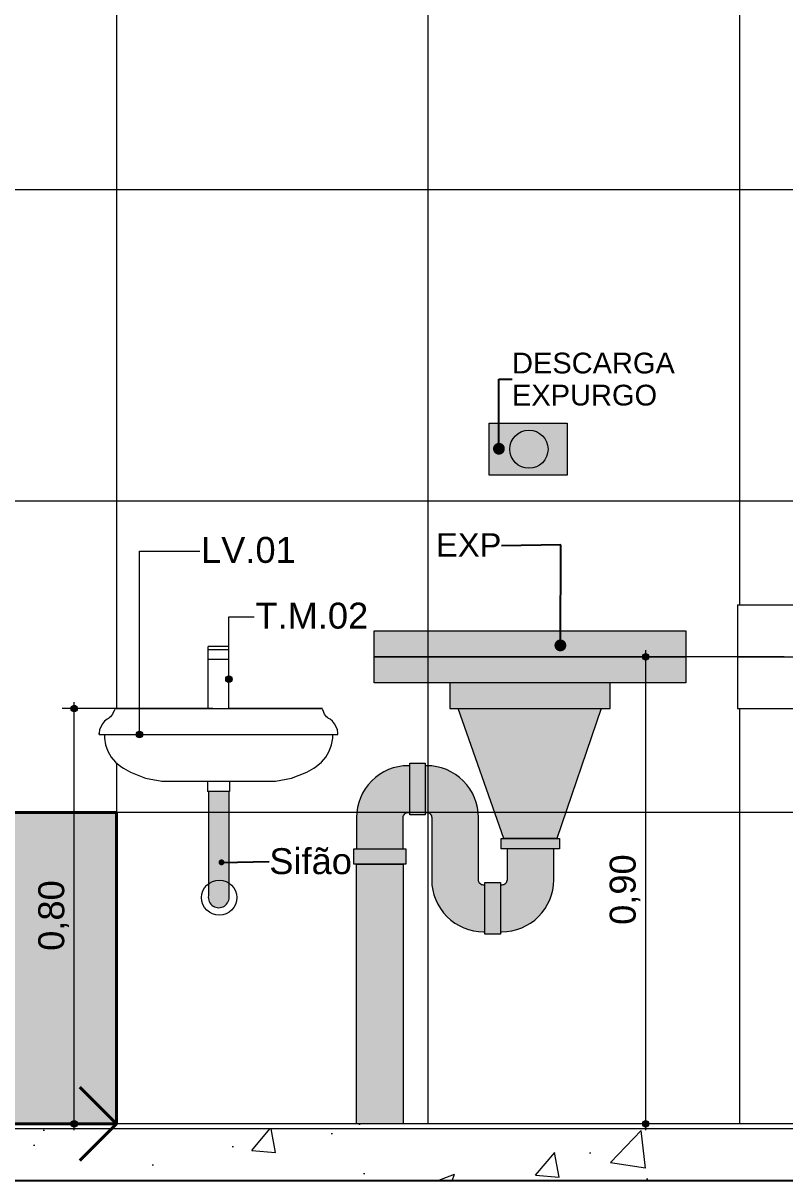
# Model space of a CAD drawing. Header units: metres. Extents: x -1.9 to 95.3, y -2.2 to 2.5.
# Drawn here: x 83.759 to 85.226, y -2.225 to 0.006 of the extents above; entities that cross this region are included whole.
import ezdxf

# ---------------------------------------------------------------- set-up
doc = ezdxf.new("R2010")
doc.units = ezdxf.units.M
doc.header["$MEASUREMENT"] = 0
for name, color, linetype, lineweight, true_color in [('0_Caneta_No__19', 7, 'Continuous', 0, 0xe9e9e9), ('0_Caneta_No__9', 7, 'Continuous', 9, 0x020202), ('0_Caneta_No__95', 7, 'Continuous', 0, 0xaeaeae), ('COTAS CORTE_Caneta_No__25', 7, 'Continuous', 13, 0x982312), ('LAJES.EST_Caneta_No__254', 7, 'Continuous', 0, 0xd1c9ad), ('LAJES.EST_Caneta_No__97', 7, 'Continuous', 13, 0x6b6b6b), ('LOUCAS-METAIS.ARQ_Caneta_No__13', 7, 'Continuous', 0, 0xaaaaaa), ('LOUCAS-METAIS.ARQ_Caneta_No__96', 7, 'Continuous', 0, 0xb6b6b6), ('NOMES.ARQ_Caneta_No__19', 7, 'Continuous', 0, 0xe9e9e9), ('NOMES.ARQ_Caneta_No__20', 7, 'Continuous', 0, 0xf4f4f4), ('NOTAS-EXECUTIVO.ARQ_Caneta_No__24', 7, 'Continuous', 40, 0x851f10), ('NOTAS-EXECUTIVO.ARQ_Caneta_No__9', 7, 'Continuous', 9, 0x020202), ('NOTAS-EXECUTIVO.ARQ_Caneta_No__96', 7, 'Continuous', 0, 0xb6b6b6), ('PAREDE CONSTRUIR_Caneta_No__97', 7, 'Continuous', 13, 0x6b6b6b)]:
    doc.layers.add(name, color=color, linetype=linetype, lineweight=lineweight, true_color=true_color)
for name, color, linetype, lineweight in [('0_Caneta_No__241', 7, 'Continuous', 13), ('0_Caneta_No__5', 7, 'Continuous', 20), ('0_Caneta_No__99', 7, 'Continuous', 20), ('LAJES.EST_Caneta_No__4', 7, 'Continuous', 25), ('LAJES.EST_Caneta_No__7', 7, 'Continuous', 13), ('NOMES.ARQ_Caneta_No__241', 7, 'Continuous', 13), ('NOTAS-EXECUTIVO.ARQ_Caneta_No__1', 7, 'Continuous', 40), ('NOTAS-EXECUTIVO.ARQ_Caneta_No__241', 7, 'Continuous', 13), ('NOTAS-EXECUTIVO.ARQ_Caneta_No__99', 7, 'Continuous', 20), ('NOTAS-LAYOUT.EXEC_Caneta_No__241', 7, 'Continuous', 13), ('NOTAS-LAYOUT.EXEC_Caneta_No__5', 7, 'Continuous', 20)]:
    doc.layers.add(name, color=color, linetype=linetype, lineweight=lineweight)
doc.layers.add('COTAS CORTE', color=7, linetype='Continuous')
doc.layers.add('NOTAS-LAYOUT.EXEC', color=7, linetype='Continuous')
doc.styles.add('GENERATED_STYLE_1', font='arial.ttf')
doc.dimstyles.new('GENERATED_STYLE__12', dxfattribs={"dimtxt": 0.18, "dimasz": 0.0456, "dimexe": 0.18, "dimexo": 0.0625, "dimgap": 0, "dimtad": 0, "dimtih": 1, "dimtoh": 1, "dimdec": 4, "dimzin": 0, "dimdsep": 46, "dimcen": 0.09, "dimadec": 0, "dimazin": 0, "dimtfac": 1, "dimtdec": 4, "dimtmove": 0, "dimatfit": 3, "dimldrblk": 'ARROWHEAD_11', "dimfxl": 0, "dimtolj": 1, "dimtzin": 0, "dimarcsym": 0})
doc.dimstyles.new('GENERATED_STYLE__2', dxfattribs={"dimtxt": 0.05, "dimasz": 0.02375, "dimexe": 0.18, "dimexo": 0.267183, "dimgap": 0, "dimtad": 1, "dimzin": 0, "dimdsep": 46, "dimtxsty": 'GENERATED_STYLE_1', "dimblk": 'ARROWHEAD_11', "dimblk1": 'ARROWHEAD_11', "dimblk2": 'ARROWHEAD_11', "dimcen": 0.09, "dimclrd": 256, "dimclre": 256, "dimclrt": 256, "dimadec": 0, "dimazin": 0, "dimtfac": 1, "dimtdec": 4, "dimtmove": 0, "dimatfit": 3, "dimfxl": 0, "dimtolj": 1, "dimtzin": 0, "dimarcsym": 0})
doc.dimstyles.new('GENERATED_STYLE__6', dxfattribs={"dimtxt": 0.18, "dimasz": 0.0228, "dimexe": 0.18, "dimexo": 0.0625, "dimgap": 0, "dimtad": 0, "dimtih": 1, "dimtoh": 1, "dimdec": 4, "dimzin": 0, "dimdsep": 46, "dimcen": 0.09, "dimadec": 0, "dimazin": 0, "dimtfac": 1, "dimtdec": 4, "dimtmove": 0, "dimatfit": 3, "dimldrblk": 'ARROWHEAD_11', "dimfxl": 0, "dimtolj": 1, "dimtzin": 0, "dimarcsym": 0})

# ---------------------------------------------------------------- blocks, each defined once
blk = doc.blocks.new('*D298', base_point=(44.9347, -2.115))
at = {"layer": 'COTAS CORTE_Caneta_No__25', "linetype": 'Continuous', "lineweight": 13, "true_color": 0x982312}
for points in [[(83.009, 1.035), (83.0095, 1.0326), (83.0108, 1.0306), (83.0129, 1.0292), (83.0152, 1.0287), (83.0176, 1.0292), (83.0197, 1.0306), (83.021, 1.0326), (83.0215, 1.035), (83.021, 1.0374), (83.0197, 1.0394), (83.0176, 1.0408), (83.0152, 1.0413), (83.0129, 1.0408), (83.0108, 1.0394), (83.0095, 1.0374)], [(83.009, -2.115), (83.0095, -2.1174), (83.0108, -2.1194), (83.0129, -2.1208), (83.0152, -2.1213), (83.0176, -2.1208), (83.0197, -2.1194), (83.021, -2.1174), (83.0215, -2.115), (83.021, -2.1126), (83.0197, -2.1106), (83.0176, -2.1092), (83.0152, -2.1088), (83.0129, -2.1092), (83.0108, -2.1106), (83.0095, -2.1126)]]:
    blk.add_hatch(color=24, dxfattribs=at).paths.add_polyline_path(points)
at = {"layer": 'COTAS CORTE_Caneta_No__25', "color": 24, "linetype": 'Continuous', "lineweight": 13, "true_color": 0x982312}
for p, q in [((83.009, 1.035), (82.9918, 1.035)), ((83.0152, -2.1088), (83.0152, 1.0287)), ((83.2824, 1.035), (83.0215, 1.035)), ((83.009, -2.115), (82.9918, -2.115)), ((83.2824, -2.115), (83.0215, -2.115)), ((83.0152, -2.1275), (83.0152, -2.1213))]:
    blk.add_line(p, q, dxfattribs=at)
for centre in [(83.0152, 1.035), (83.0152, -2.115)]:
    blk.add_circle(centre, 0.00625, dxfattribs=at)
at = {"layer": 'COTAS CORTE_Caneta_No__25', "color": 24, "lineweight": 13, "true_color": 0x982312, "char_height": 0.05, "attachment_point": 7, "rotation": 90, "style": 'GENERATED_STYLE_1'}
for s, insert in [('\\A1;{\\pql;\\fArial|b0|i0|c0|p0;\\W1.000000;0,01}', (83.0052, 0.8953)), ('\\A1;{\\pql;\\fArial|b0|i0|c0|p0;\\W1.000000;3,15}', (83.0052, -0.6735))]:
    blk.add_mtext(s, dxfattribs=dict(at, insert=insert))
blk = doc.blocks.new('ARROWHEAD_11')
at = {"color": 0, "linetype": 'Continuous', "lineweight": 0}
blk.add_line((0, 0), (-1, 0), dxfattribs=at)
at = {"color": 0, "linetype": 'Continuous', "lineweight": 0, "const_width": 0.25, "flags": 128}
blk.add_lwpolyline([(-0.125, 0, 1), (0.125, 0, 1)], format="xyb", close=True, dxfattribs=at)
blk = doc.blocks.new('*D305', base_point=(44.9347, -2.115))
at = {"layer": 'COTAS CORTE_Caneta_No__25', "linetype": 'Continuous', "lineweight": 13, "true_color": 0x982312}
for points in [[(84.9514, -1.215), (84.9519, -1.2174), (84.9532, -1.2194), (84.9553, -1.2208), (84.9577, -1.2213), (84.96, -1.2208), (84.9621, -1.2194), (84.9634, -1.2174), (84.9639, -1.215), (84.9634, -1.2126), (84.9621, -1.2106), (84.96, -1.2092), (84.9577, -1.2088), (84.9553, -1.2092), (84.9532, -1.2106), (84.9519, -1.2126)], [(84.9514, -2.115), (84.9519, -2.1174), (84.9532, -2.1194), (84.9553, -2.1208), (84.9577, -2.1212), (84.96, -2.1208), (84.9621, -2.1194), (84.9634, -2.1174), (84.9639, -2.115), (84.9634, -2.1126), (84.9621, -2.1106), (84.96, -2.1092), (84.9577, -2.1087), (84.9553, -2.1092), (84.9532, -2.1106), (84.9519, -2.1126)]]:
    blk.add_hatch(color=24, dxfattribs=at).paths.add_polyline_path(points)
at = {"layer": 'COTAS CORTE_Caneta_No__25', "color": 24, "linetype": 'Continuous', "lineweight": 13, "true_color": 0x982312}
for p, q in [((84.9577, -1.2088), (84.9577, -1.2025)), ((84.9514, -1.215), (84.9342, -1.215)), ((84.9577, -2.1087), (84.9577, -1.2213)), ((85.2248, -1.215), (84.9639, -1.215)), ((84.9514, -2.115), (84.9342, -2.115)), ((85.2248, -2.115), (84.9639, -2.115)), ((84.9577, -2.1275), (84.9577, -2.1212))]:
    blk.add_line(p, q, dxfattribs=at)
for centre in [(84.9577, -1.215), (84.9577, -2.115)]:
    blk.add_circle(centre, 0.00625, dxfattribs=at)
at = {"layer": 'COTAS CORTE_Caneta_No__25', "color": 24, "lineweight": 13, "true_color": 0x982312, "insert": (84.9477, -1.7317), "char_height": 0.05, "attachment_point": 7, "rotation": 90, "style": 'GENERATED_STYLE_1'}
blk.add_mtext('\\A1;{\\pql;\\fArial|b0|i0|c0|p0;\\W1.000000;0,90}', dxfattribs=at)
blk = doc.blocks.new('*D306', base_point=(44.9347, -2.115))
at = {"layer": 'COTAS CORTE_Caneta_No__25', "linetype": 'Continuous', "lineweight": 13, "true_color": 0x982312}
for points in [[(83.8508, -1.315), (83.8512, -1.3174), (83.8526, -1.3194), (83.8546, -1.3208), (83.857, -1.3213), (83.8594, -1.3208), (83.8614, -1.3194), (83.8628, -1.3174), (83.8633, -1.315), (83.8628, -1.3126), (83.8614, -1.3106), (83.8594, -1.3092), (83.857, -1.3088), (83.8546, -1.3092), (83.8526, -1.3106), (83.8512, -1.3126)], [(83.8508, -2.115), (83.8512, -2.1174), (83.8526, -2.1194), (83.8546, -2.1208), (83.857, -2.1213), (83.8594, -2.1208), (83.8614, -2.1194), (83.8628, -2.1174), (83.8633, -2.115), (83.8628, -2.1126), (83.8614, -2.1106), (83.8594, -2.1092), (83.857, -2.1088), (83.8546, -2.1092), (83.8526, -2.1106), (83.8512, -2.1126)]]:
    blk.add_hatch(color=24, dxfattribs=at).paths.add_polyline_path(points)
at = {"layer": 'COTAS CORTE_Caneta_No__25', "color": 24, "linetype": 'Continuous', "lineweight": 13, "true_color": 0x982312}
for p, q in [((83.8508, -1.315), (83.8336, -1.315)), ((83.857, -1.3088), (83.857, -1.3025)), ((84.1242, -1.315), (83.8633, -1.315)), ((83.857, -2.1088), (83.857, -1.3213)), ((83.8508, -2.115), (83.8336, -2.115)), ((84.1242, -2.115), (83.8633, -2.115)), ((83.857, -2.1275), (83.857, -2.1213))]:
    blk.add_line(p, q, dxfattribs=at)
for centre in [(83.857, -1.315), (83.857, -2.115)]:
    blk.add_circle(centre, 0.00625, dxfattribs=at)
at = {"layer": 'COTAS CORTE_Caneta_No__25', "color": 24, "lineweight": 13, "true_color": 0x982312, "insert": (83.847, -1.7817), "char_height": 0.05, "attachment_point": 7, "rotation": 90, "style": 'GENERATED_STYLE_1'}
blk.add_mtext('\\A1;{\\pql;\\fArial|b0|i0|c0|p0;\\W1.000000;0,80}', dxfattribs=at)
blk = doc.blocks.new('Label_60_23', base_point=(84.1549, -1.2583))
at = {"layer": 'NOTAS-LAYOUT.EXEC', "linetype": 'Continuous', "lineweight": 0, "true_color": 0x000000}
blk.add_hatch(color=18, dxfattribs=at).paths.add_polyline_path([(84.1486, -1.2583), (84.1491, -1.2607), (84.1505, -1.2628), (84.1525, -1.2641), (84.1549, -1.2646), (84.1573, -1.2641), (84.1593, -1.2628), (84.1607, -1.2607), (84.1611, -1.2583), (84.1607, -1.2559), (84.1593, -1.2539), (84.1573, -1.2526), (84.1549, -1.2521), (84.1525, -1.2526), (84.1505, -1.2539), (84.1491, -1.2559)])
at = {"layer": 'NOTAS-LAYOUT.EXEC_Caneta_No__241', "color": 7, "linetype": 'Continuous', "lineweight": 13}
for p, q in [((84.1549, -1.2521), (84.1549, -1.1382)), ((84.1549, -1.1382), (84.2034, -1.1382))]:
    blk.add_line(p, q, dxfattribs=at)
at = {"layer": 'NOTAS-LAYOUT.EXEC_Caneta_No__5', "color": 7, "linetype": 'Continuous', "lineweight": 20}
blk.add_circle((84.1549, -1.2583), 0.00625, dxfattribs=at)
at = {"layer": 'NOTAS-LAYOUT.EXEC_Caneta_No__241', "color": 7, "lineweight": 13, "insert": (84.2059, -1.1108), "char_height": 0.05, "attachment_point": 1, "style": 'GENERATED_STYLE_1'}
blk.add_mtext('\\A1;{\\pql;\\pt0,241;\\fArial|b0|i0|c0|p0;\\W1.000000;T.M.02\\fArial|b0|i0|c0|p0;\\W1.000000;\\A1{\\H.66x;\\S^  ;}\\fArial|b0|i0|c0|p0;\\W1.000000;\\fArial|b0|i0|c0|p0;\\W1.000000;\\A1{\\H.66x;\\S^  ;}\\fArial|b0|i0|c0|p0;\\W1.000000;\\fArial|b0|i0|c0|p0;\\W1.000000;\\fArial|b0|i0|c0|p0;\\W1.000000;\\fArial|b0|i0|c0|p0;\\W1.000000;\\fArial|b0|i0|c0|p0;\\W1.000000;\\fArial|b0|i0|c0|p0;\\W1.000000;\\fArial|b0|i0|c0|p0;\\W1.000000;\\A1{\\H.66x;\\S^  ;}\\fArial|b0|i0|c0|p0;\\W1.000000;\\fArial|b0|i0|c0|p0;\\W1.000000;\\A1{\\H.66x;\\S^  ;}\\fArial|b0|i0|c0|p0;\\W1.000000;\\fArial|b0|i0|c0|p0;\\W1.000000;\\fArial|b0|i0|c0|p0;\\W1.000000;\\fArial|b0|i0|c0|p0;\\W1.000000;\\fArial|b0|i0|c0|p0;\\W1.000000;\\fArial|b0|i0|c0|p0;\\W1.000000;\\fArial|b0|i0|c0|p0;\\W1.000000;\\A1{\\H.66x;\\S^  ;}\\fArial|b0|i0|c0|p0;\\W1.000000;\\fArial|b0|i0|c0|p0;\\W1.000000;\\A1{\\H.66x;\\S^  ;}\\fArial|b0|i0|c0|p0;\\W1.000000;\\fArial|b0|i0|c0|p0;\\W1.000000;\\fArial|b0|i0|c0|p0;\\W1.000000;\\fArial|b0|i0|c0|p0;\\W1.000000;\\fArial|b0|i0|c0|p0;\\W1.000000;\\fArial|b0|i0|c0|p0;\\W1.000000;\\fArial|b0|i0|c0|p0;\\W1.000000;\\A1{\\H.66x;\\S^  ;}\\fArial|b0|i0|c0|p0;\\W1.000000;\\fArial|b0|i0|c0|p0;\\W1.000000;\\A1{\\H.66x;\\S^  ;}\\fArial|b0|i0|c0|p0;\\W1.000000;\\fArial|b0|i0|c0|p0;\\W1.000000;\\fArial|b0|i0|c0|p0;\\W1.000000;\\fArial|b0|i0|c0|p0;\\W1.000000;\\fArial|b0|i0|c0|p0;\\W1.000000;\\fArial|b0|i0|c0|p0;\\W1.000000;\\fArial|b0|i0|c0|p0;\\W1.000000;\\A1{\\H.66x;\\S^  ;}\\fArial|b0|i0|c0|p0;\\W1.000000;\\fArial|b0|i0|c0|p0;\\W1.000000;\\A1{\\H.66x;\\S^  ;}\\fArial|b0|i0|c0|p0;\\W1.000000;\\fArial|b0|i0|c0|p0;\\W1.000000;\\fArial|b0|i0|c0|p0;\\W1.000000;\\fArial|b0|i0|c0|p0;\\W1.000000;\\fArial|b0|i0|c0|p0;\\W1.000000;\\fArial|b0|i0|c0|p0;\\W1.000000;\\fArial|b0|i0|c0|p0;\\W1.000000;\\A1{\\H.66x;\\S^  ;}\\fArial|b0|i0|c0|p0;\\W1.000000;}', dxfattribs=at)
blk = doc.blocks.new('Label_61_23', base_point=(83.9828, -1.365))
at = {"layer": 'NOTAS-LAYOUT.EXEC', "linetype": 'Continuous', "lineweight": 0, "true_color": 0x000000}
blk.add_hatch(color=18, dxfattribs=at).paths.add_polyline_path([(83.9765, -1.365), (83.977, -1.3674), (83.9784, -1.3694), (83.9804, -1.3708), (83.9828, -1.3713), (83.9852, -1.3708), (83.9872, -1.3694), (83.9886, -1.3674), (83.989, -1.365), (83.9886, -1.3626), (83.9872, -1.3606), (83.9852, -1.3592), (83.9828, -1.3588), (83.9804, -1.3592), (83.9784, -1.3606), (83.977, -1.3626)])
at = {"layer": 'NOTAS-LAYOUT.EXEC_Caneta_No__241', "color": 7, "linetype": 'Continuous', "lineweight": 13}
for p, q in [((83.9828, -1.3588), (83.9828, -1.0114)), ((83.9828, -1.0114), (84.0987, -1.0114))]:
    blk.add_line(p, q, dxfattribs=at)
at = {"layer": 'NOTAS-LAYOUT.EXEC_Caneta_No__5', "color": 7, "linetype": 'Continuous', "lineweight": 20}
blk.add_circle((83.9828, -1.365), 0.00625, dxfattribs=at)
at = {"layer": 'NOTAS-LAYOUT.EXEC_Caneta_No__241', "color": 7, "lineweight": 13, "insert": (84.1012, -0.9841), "char_height": 0.05, "attachment_point": 1, "style": 'GENERATED_STYLE_1'}
blk.add_mtext('\\A1;{\\pql;\\pt0,241;\\fArial|b0|i0|c0|p0;\\W1.000000;LV.01\\fArial|b0|i0|c0|p0;\\W1.000000;\\A1{\\H.66x;\\S^  ;}\\fArial|b0|i0|c0|p0;\\W1.000000;\\fArial|b0|i0|c0|p0;\\W1.000000;\\A1{\\H.66x;\\S^  ;}\\fArial|b0|i0|c0|p0;\\W1.000000;\\fArial|b0|i0|c0|p0;\\W1.000000;\\fArial|b0|i0|c0|p0;\\W1.000000;\\fArial|b0|i0|c0|p0;\\W1.000000;\\fArial|b0|i0|c0|p0;\\W1.000000;\\fArial|b0|i0|c0|p0;\\W1.000000;\\fArial|b0|i0|c0|p0;\\W1.000000;\\A1{\\H.66x;\\S^  ;}\\fArial|b0|i0|c0|p0;\\W1.000000;\\fArial|b0|i0|c0|p0;\\W1.000000;\\A1{\\H.66x;\\S^  ;}\\fArial|b0|i0|c0|p0;\\W1.000000;\\fArial|b0|i0|c0|p0;\\W1.000000;\\fArial|b0|i0|c0|p0;\\W1.000000;\\fArial|b0|i0|c0|p0;\\W1.000000;\\fArial|b0|i0|c0|p0;\\W1.000000;\\fArial|b0|i0|c0|p0;\\W1.000000;\\fArial|b0|i0|c0|p0;\\W1.000000;\\A1{\\H.66x;\\S^  ;}\\fArial|b0|i0|c0|p0;\\W1.000000;\\fArial|b0|i0|c0|p0;\\W1.000000;\\A1{\\H.66x;\\S^  ;}\\fArial|b0|i0|c0|p0;\\W1.000000;\\fArial|b0|i0|c0|p0;\\W1.000000;\\fArial|b0|i0|c0|p0;\\W1.000000;\\fArial|b0|i0|c0|p0;\\W1.000000;\\fArial|b0|i0|c0|p0;\\W1.000000;\\fArial|b0|i0|c0|p0;\\W1.000000;\\fArial|b0|i0|c0|p0;\\W1.000000;\\A1{\\H.66x;\\S^  ;}\\fArial|b0|i0|c0|p0;\\W1.000000;\\fArial|b0|i0|c0|p0;\\W1.000000;\\A1{\\H.66x;\\S^  ;}\\fArial|b0|i0|c0|p0;\\W1.000000;\\fArial|b0|i0|c0|p0;\\W1.000000;\\fArial|b0|i0|c0|p0;\\W1.000000;\\fArial|b0|i0|c0|p0;\\W1.000000;\\fArial|b0|i0|c0|p0;\\W1.000000;\\fArial|b0|i0|c0|p0;\\W1.000000;\\fArial|b0|i0|c0|p0;\\W1.000000;\\A1{\\H.66x;\\S^  ;}\\fArial|b0|i0|c0|p0;\\W1.000000;\\fArial|b0|i0|c0|p0;\\W1.000000;\\A1{\\H.66x;\\S^  ;}\\fArial|b0|i0|c0|p0;\\W1.000000;\\fArial|b0|i0|c0|p0;\\W1.000000;\\fArial|b0|i0|c0|p0;\\W1.000000;\\fArial|b0|i0|c0|p0;\\W1.000000;\\fArial|b0|i0|c0|p0;\\W1.000000;\\fArial|b0|i0|c0|p0;\\W1.000000;\\fArial|b0|i0|c0|p0;\\W1.000000;\\A1{\\H.66x;\\S^  ;}\\fArial|b0|i0|c0|p0;\\W1.000000;}', dxfattribs=at)
blk = doc.blocks.new('símbolo_paginação de piso(1)(1)[6]_23', base_point=(83.3384, -2.115))
at = {"layer": 'NOTAS-EXECUTIVO.ARQ_Caneta_No__24', "linetype": 'Continuous', "lineweight": 0, "true_color": 0x210704}
blk.add_hatch(color=18, dxfattribs=at).paths.add_polyline_path([(83.9384, -1.515), (83.3384, -1.515), (83.3384, -2.115), (83.9384, -2.115)])
at = {"layer": 'NOTAS-EXECUTIVO.ARQ_Caneta_No__1', "color": 7, "linetype": 'Continuous', "lineweight": 40}
for p, q in [((83.3384, -1.515), (83.2677, -1.5857)), ((83.3384, -2.115), (83.3384, -1.515)), ((83.3384, -1.515), (83.4091, -1.5857)), ((83.9384, -2.115), (83.8677, -2.0443)), ((83.3384, -2.115), (83.9384, -2.115)), ((83.9384, -2.115), (83.8677, -2.1857))]:
    blk.add_line(p, q, dxfattribs=at)
at = {"layer": 'NOTAS-EXECUTIVO.ARQ_Caneta_No__1', "color": 7, "linetype": 'Continuous', "lineweight": 40, "flags": 128}
blk.add_lwpolyline([(83.9384, -1.515), (83.9384, -2.115), (83.3384, -2.115), (83.3384, -1.515)], close=True, dxfattribs=at)
at = {"layer": 'NOTAS-EXECUTIVO.ARQ_Caneta_No__1', "color": 7, "linetype": 'Continuous', "lineweight": 40}
blk.add_circle((83.3384, -2.115), 0.05, dxfattribs=at)

msp = doc.modelspace()

# ---------------------------------------------------------------- hatches: boundary and pattern name
at = {"layer": '0_Caneta_No__19', "linetype": 'Continuous', "lineweight": 0, "true_color": 0x747474}
msp.add_hatch(color=8, dxfattribs=at).paths.add_polyline_path([(84.1551, -1.475), (84.1153, -1.475), (84.1153, -1.6757, 1.153966), (84.1551, -1.6757)])
at = {"layer": '0_Caneta_No__95', "linetype": 'Continuous', "lineweight": 0, "true_color": 0xd6d6d6}
for points in [[(84.8064, -0.765), (84.8064, -0.865), (84.6564, -0.865), (84.6564, -0.765)], [(85.0349, -1.165), (85.0349, -1.215), (84.4349, -1.215), (84.4349, -1.165)], [(85.0349, -1.215), (85.0349, -1.265), (84.4349, -1.265), (84.4349, -1.215)]]:
    msp.add_hatch(color=254, dxfattribs=at).paths.add_polyline_path(points)
at = {"layer": 'LAJES.EST_Caneta_No__254', "linetype": 'Continuous', "lineweight": 0, "true_color": 0xd1c9ad}
h = msp.add_hatch(dxfattribs=at)
h.set_pattern_fill('Haie_OD_0017', color=9, style=0, pattern_type=2)
h.set_pattern_definition([(45, (44.93472, -1.615), (-0.159099, 0.159099), [0, -0.15, 0, -0.225]), (110, (45.43472, -1.615), (0.2114308, 0.0769545), [0, -0.11, 0, -0.19])])
h.paths.add_polyline_path([(83.3384, -2.115), (83.3384, -2.125), (87.0349, -2.125), (87.0349, -2.115)])
at = {"layer": 'LAJES.EST_Caneta_No__97', "linetype": 'Continuous', "lineweight": 13, "true_color": 0x6b6b6b}
h = msp.add_hatch(dxfattribs=at)
h.set_pattern_fill('AR_CONC_0017', color=251, style=0, pattern_type=2)
h.set_pattern_definition([(50, (44.9347, -2.115), (-0.546554, 0.0478173), [0.05715, -0.62865]), (355, (44.9347, -2.115), (-0.10573, 0.5731705), [0.04572, -0.502922]), (100.4514, (44.98026, -2.119), (0.440824, 0.525353), [0.04857, -0.534271]), (46.1842, (44.9347, -1.9626), (-0.813237, 0.126127), [0.085725, -0.942975]), (96.6356, (45.0025, -1.9731), (0.712212, 0.742278), [0.072855, -0.801407]), (351.1842, (44.9347, -1.9626), (0.712212, 0.742278), [0.06858, -0.75438]), (21, (45.0109, -2.0007), (-0.454843, 0.3067956), [0.05715, -0.62865]), (326, (45.0109, -2.0007), (0.185406, 0.552564), [0.04572, -0.50292]), (71.4514, (45.0488, -2.02627), (0.640249, 0.245768), [0.04857, -0.53427]), (37.5, (44.93472, -2.115), (0.0092658, 0.2536651), [0, -0.496824, 0, -0.51054, 0, -0.504825]), (7.5, (44.93472, -2.115), (0.200459, 0.3005417), [0, -0.291084, 0, -0.485394, 0, -0.192405]), (327.5, (44.7648, -2.115), (-0.4067718, 0.0171862), [0, -0.1905, 0, -0.59436, 0, -0.78867]), (317.5, (44.6886, -2.115), (0.4443875, 0.0762795), [0, -0.24765, 0, -0.394716, 0, -0.56007])])
h.paths.add_polyline_path([(83.3384, -2.225), (87.0349, -2.225), (87.0349, -2.125), (83.3384, -2.125)])
at = {"layer": 'NOMES.ARQ_Caneta_No__19', "linetype": 'Continuous', "lineweight": 0, "true_color": 0xe9e9e9}
for points in [[(84.5805, -1.315), (84.8893, -1.315), (84.8893, -1.265), (84.5805, -1.265)], [(84.5968, -1.315), (84.8722, -1.315), (84.7868, -1.565), (84.6843, -1.565)], [(84.5031, -1.515), (84.5031, -1.425), (84.5006, -1.425, 0.414214), (84.4006, -1.525), (84.4006, -1.585), (84.4906, -1.585), (84.4906, -1.525, -0.414214), (84.5006, -1.515)], [(84.5456, -1.645, 0.414214), (84.6456, -1.745), (84.6481, -1.745), (84.6481, -1.655), (84.6456, -1.655, -0.414214), (84.6356, -1.645), (84.6356, -1.585), (84.6356, -1.525, 0.414214), (84.5356, -1.425), (84.5331, -1.425), (84.5331, -1.515), (84.5356, -1.515, -0.414214), (84.5456, -1.525), (84.5456, -1.585)], [(84.7806, -1.645), (84.7806, -1.585), (84.6906, -1.585), (84.6906, -1.645, -0.414214), (84.6806, -1.655), (84.6781, -1.655), (84.6781, -1.745), (84.6806, -1.745, 0.414214)], [(84.4006, -1.615), (84.4906, -1.615), (84.4906, -2.115), (84.4006, -2.115)]]:
    msp.add_hatch(color=254, dxfattribs=at).paths.add_polyline_path(points)
at = {"layer": 'NOMES.ARQ_Caneta_No__20', "linetype": 'Continuous', "lineweight": 0, "true_color": 0xf4f4f4}
for points in [[(84.5031, -1.42), (84.5331, -1.42), (84.5331, -1.5199), (84.5031, -1.5199)], [(84.6793, -1.565), (84.7918, -1.565), (84.7918, -1.585), (84.6793, -1.585)], [(84.3956, -1.615), (84.3956, -1.585), (84.4955, -1.585), (84.4955, -1.615)], [(84.6481, -1.65), (84.6781, -1.65), (84.6781, -1.7499), (84.6481, -1.7499)]]:
    msp.add_hatch(color=7, dxfattribs=at).paths.add_polyline_path(points)
at = {"layer": 'PAREDE CONSTRUIR_Caneta_No__97', "linetype": 'Continuous', "lineweight": 13, "true_color": 0x6b6b6b}
h = msp.add_hatch(dxfattribs=at)
h.set_pattern_fill('Ceramica_60_x_60_0017', color=251, style=0, pattern_type=2)
h.set_pattern_definition([(180, (83.3384, -2.115), (0, 0.6), []), (90, (83.3384, -2.115), (0.6, 0), [])])
h.paths.add_polyline_path([(83.3384, 1.035), (83.3384, 0.037), (83.3574, 0.037), (83.3574, -1.105), (83.3934, -1.105), (83.4005, -1.1079), (83.4034, -1.115), (83.4005, -1.1221), (83.3934, -1.125), (83.3574, -1.125), (83.3574, -2.115), (87.0349, -2.115), (87.0349, -1.315), (85.6769, -1.315), (85.6769, -1.37), (85.5159, -1.37), (85.5159, -1.375), (85.5163, -1.375), (85.5159, -1.3753), (85.5159, -1.405), (85.4339, -1.405), (85.4339, -1.3753), (85.4335, -1.375), (85.4339, -1.375), (85.4339, -1.37), (85.2729, -1.37), (85.2729, -1.315), (85.1349, -1.315), (85.1349, -1.215), (85.1349, -1.115), (85.4659, -1.115), (85.4659, -1.051), (85.4659, -1.0401), (85.4659, -1.0088), (85.4672, -1.0044), (85.4705, -1.0011), (85.4751, -1), (85.4795, -1.0013), (85.4828, -1.0046), (85.4839, -1.0092), (85.4839, -1.0402), (85.4839, -1.051), (85.4839, -1.115), (87.0149, -1.115), (87.0149, -1.215), (87.0149, -1.115), (87.0349, -1.115), (87.0349, 0.045), (87.0249, 0.045), (87.0249, 0.095), (87.0249, 0.875), (87.0249, 0.925), (87.0349, 0.925), (87.0349, 1.035)])
h.paths.add_polyline_path([(83.9049, -1.362), (83.906, -1.3558), (83.9081, -1.3498), (83.9112, -1.3443), (83.9153, -1.3394), (83.9201, -1.3354), (83.9228, -1.3338), (83.9243, -1.3329), (83.9269, -1.3307), (83.9291, -1.3281), (83.9305, -1.3255), (83.9343, -1.3177), (83.9348, -1.3151), (83.9349, -1.315), (84.1149, -1.315), (84.1149, -1.195), (84.1549, -1.195), (84.1549, -1.315), (84.3349, -1.315), (84.335, -1.3151), (84.3355, -1.3177), (84.3393, -1.3255), (84.3407, -1.3281), (84.3429, -1.3307), (84.3455, -1.3329), (84.347, -1.3338), (84.3497, -1.3354), (84.3545, -1.3394), (84.3586, -1.3443), (84.3617, -1.3498), (84.3638, -1.3558), (84.3649, -1.362), (84.3649, -1.3649), (84.3649, -1.365), (84.3549, -1.365), (84.3549, -1.3716), (84.3526, -1.3845), (84.3481, -1.3969), (84.3415, -1.4083), (84.3331, -1.4184), (84.323, -1.4268), (84.3182, -1.4296), (84.3047, -1.4376), (84.2753, -1.4488), (84.2443, -1.4548), (84.226, -1.455), (84.1559, -1.455), (84.1559, -1.475), (84.1139, -1.475), (84.1139, -1.455), (84.0438, -1.455), (84.0255, -1.4548), (83.9945, -1.4488), (83.9651, -1.4376), (83.9516, -1.4296), (83.9468, -1.4268), (83.9367, -1.4184), (83.9283, -1.4083), (83.9217, -1.3969), (83.9172, -1.3845), (83.9149, -1.3716), (83.9149, -1.365), (83.9049, -1.365), (83.9049, -1.3649)], flags=0)

# ---------------------------------------------------------------- linework, layer by layer
at = {"layer": '0_Caneta_No__241', "color": 7, "linetype": 'Continuous', "lineweight": 13, "flags": 128}
for points in [[(84.8064, -0.765), (84.8064, -0.865), (84.6564, -0.865), (84.6564, -0.765)], [(85.0349, -1.165), (85.0349, -1.215), (84.4349, -1.215), (84.4349, -1.165)], [(85.0349, -1.215), (85.0349, -1.265), (84.4349, -1.265), (84.4349, -1.215)]]:
    msp.add_lwpolyline(points, close=True, dxfattribs=at)
at = {"layer": '0_Caneta_No__241', "color": 7, "linetype": 'Continuous', "lineweight": 13}
msp.add_circle((84.7328, -0.815), 0.0368, dxfattribs=at)
at = {"layer": '0_Caneta_No__5', "color": 7, "linetype": 'Continuous', "lineweight": 20, "flags": 128}
msp.add_lwpolyline([(84.1551, -1.475), (84.1153, -1.475), (84.1153, -1.6757, 1.153966), (84.1551, -1.6757)], format="xyb", close=True, dxfattribs=at)
at = {"layer": 'LAJES.EST_Caneta_No__4', "color": 7, "linetype": 'Continuous', "lineweight": 25}
msp.add_line((87.0349, -2.225), (83.3384, -2.225), dxfattribs=at)
at = {"layer": 'LAJES.EST_Caneta_No__7', "color": 7, "linetype": 'Continuous', "lineweight": 13}
for p, q in [((87.0349, -2.115), (83.3384, -2.115)), ((87.0349, -2.125), (83.3384, -2.125))]:
    msp.add_line(p, q, dxfattribs=at)
at = {"layer": 'LOUCAS-METAIS.ARQ_Caneta_No__13', "color": 253, "linetype": 'Continuous', "lineweight": 0, "true_color": 0xaaaaaa}
for p, q in [((85.1349, -1.115), (85.1549, -1.115)), ((85.1349, -1.115), (85.1349, -1.215)), ((85.1549, -1.115), (85.4659, -1.115)), ((85.1349, -1.215), (85.1349, -1.315)), ((85.1349, -1.215), (85.1549, -1.215)), ((85.1549, -1.215), (85.8549, -1.215)), ((85.1349, -1.315), (85.1549, -1.315)), ((85.1549, -1.315), (85.8549, -1.315))]:
    msp.add_line(p, q, dxfattribs=at)
at = {"layer": 'LOUCAS-METAIS.ARQ_Caneta_No__96', "color": 253, "linetype": 'Continuous', "lineweight": 0, "true_color": 0xb6b6b6}
for p, q in [((84.1149, -1.2016), (84.1149, -1.195)), ((84.1549, -1.195), (84.1149, -1.195)), ((84.1149, -1.22), (84.1149, -1.2016)), ((84.1549, -1.2016), (84.1149, -1.2016)), ((84.1549, -1.2016), (84.1549, -1.195)), ((84.1549, -1.22), (84.1549, -1.2016)), ((84.1149, -1.315), (84.1149, -1.22)), ((84.1549, -1.22), (84.1149, -1.22)), ((84.1549, -1.315), (84.1549, -1.22)), ((83.9349, -1.315), (83.9374, -1.315)), ((84.1149, -1.315), (83.9349, -1.315)), ((83.9349, -1.315), (83.9349, -1.315)), ((83.9349, -1.315), (83.9349, -1.315)), ((83.9374, -1.315), (83.9448, -1.315)), ((83.9448, -1.315), (83.9567, -1.315)), ((83.9567, -1.315), (83.9727, -1.315)), ((83.9727, -1.315), (83.9919, -1.315)), ((83.9919, -1.315), (84.0468, -1.315)), ((84.0468, -1.315), (84.1051, -1.315)), ((84.1051, -1.315), (84.1647, -1.315)), ((84.3349, -1.315), (84.1549, -1.315)), ((84.1647, -1.315), (84.223, -1.315)), ((84.223, -1.315), (84.2779, -1.315)), ((84.2779, -1.315), (84.2971, -1.315)), ((84.2971, -1.315), (84.3131, -1.315)), ((84.3131, -1.315), (84.325, -1.315)), ((84.325, -1.315), (84.3324, -1.315)), ((84.3324, -1.315), (84.3349, -1.315)), ((84.3349, -1.315), (84.3349, -1.315)), ((84.3349, -1.315), (84.3349, -1.315)), ((83.9201, -1.3353), (83.9153, -1.3394)), ((83.9228, -1.3337), (83.9201, -1.3353)), ((83.9243, -1.3329), (83.9228, -1.3337)), ((83.9269, -1.3307), (83.9243, -1.3329)), ((83.929, -1.3281), (83.9269, -1.3307)), ((83.9305, -1.3255), (83.929, -1.3281)), ((83.9343, -1.3176), (83.9305, -1.3255)), ((83.9345, -1.3169), (83.9343, -1.3176)), ((84.3355, -1.3176), (84.3353, -1.3169)), ((84.3393, -1.3255), (84.3355, -1.3176)), ((84.3408, -1.3281), (84.3393, -1.3255)), ((84.3429, -1.3307), (84.3408, -1.3281)), ((84.3455, -1.3329), (84.3429, -1.3307)), ((84.347, -1.3337), (84.3455, -1.3329)), ((84.3497, -1.3353), (84.347, -1.3337)), ((84.3545, -1.3394), (84.3497, -1.3353)), ((83.9059, -1.3558), (83.9049, -1.362)), ((83.9081, -1.3498), (83.9059, -1.3558)), ((83.9112, -1.3443), (83.9081, -1.3498)), ((83.9153, -1.3394), (83.9112, -1.3443)), ((84.3586, -1.3443), (84.3545, -1.3394)), ((84.3617, -1.3498), (84.3586, -1.3443)), ((84.3639, -1.3558), (84.3617, -1.3498)), ((84.3649, -1.362), (84.3639, -1.3558)), ((83.9049, -1.365), (83.9049, -1.362)), ((83.9049, -1.362), (83.9049, -1.365)), ((83.9049, -1.365), (83.9081, -1.365)), ((83.9049, -1.365), (83.9049, -1.365)), ((83.9081, -1.365), (83.9175, -1.365)), ((83.9149, -1.365), (83.9149, -1.3716)), ((83.9149, -1.3716), (83.9172, -1.3845)), ((83.9175, -1.365), (83.9328, -1.365)), ((83.9328, -1.365), (83.9531, -1.365)), ((83.9531, -1.365), (83.9776, -1.365)), ((83.9776, -1.365), (84.038, -1.365)), ((84.038, -1.365), (84.1022, -1.365)), ((84.1022, -1.365), (84.1676, -1.365)), ((84.1676, -1.365), (84.2318, -1.365)), ((84.2318, -1.365), (84.2922, -1.365)), ((84.2922, -1.365), (84.3167, -1.365)), ((84.3167, -1.365), (84.337, -1.365)), ((84.337, -1.365), (84.3523, -1.365)), ((84.3523, -1.365), (84.3617, -1.365)), ((84.3526, -1.3845), (84.3549, -1.3716)), ((84.3549, -1.3716), (84.3549, -1.365)), ((84.3617, -1.365), (84.3649, -1.365)), ((84.3649, -1.365), (84.3649, -1.362)), ((84.3649, -1.365), (84.3649, -1.362)), ((84.3649, -1.365), (84.3649, -1.365)), ((83.9172, -1.3845), (83.9217, -1.3969)), ((83.9217, -1.3969), (83.9282, -1.4083)), ((84.3416, -1.4083), (84.3481, -1.3969)), ((84.3481, -1.3969), (84.3526, -1.3845)), ((83.9282, -1.4083), (83.9367, -1.4184)), ((83.9367, -1.4184), (83.9468, -1.4268)), ((83.9468, -1.4268), (83.9515, -1.4296)), ((84.3183, -1.4296), (84.323, -1.4268)), ((84.323, -1.4268), (84.3331, -1.4184)), ((84.3331, -1.4184), (84.3416, -1.4083)), ((83.9515, -1.4296), (83.9651, -1.4376)), ((83.9651, -1.4376), (83.9945, -1.4488)), ((83.9945, -1.4488), (84.0254, -1.4548)), ((84.2444, -1.4548), (84.2753, -1.4488)), ((84.2753, -1.4488), (84.3047, -1.4376)), ((84.3047, -1.4376), (84.3183, -1.4296)), ((84.0254, -1.4548), (84.0438, -1.455)), ((84.0438, -1.455), (84.0788, -1.455)), ((84.0438, -1.455), (84.0788, -1.455)), ((84.0788, -1.455), (84.1159, -1.455)), ((84.0788, -1.455), (84.1159, -1.455)), ((84.1139, -1.455), (84.1139, -1.475)), ((84.1159, -1.455), (84.1159, -1.455)), ((84.1159, -1.455), (84.1539, -1.455)), ((84.1539, -1.455), (84.1539, -1.455)), ((84.1539, -1.455), (84.191, -1.455)), ((84.1539, -1.455), (84.191, -1.455)), ((84.1559, -1.455), (84.1559, -1.475)), ((84.191, -1.455), (84.226, -1.455)), ((84.191, -1.455), (84.226, -1.455)), ((84.226, -1.455), (84.2444, -1.4548)), ((84.1146, -1.475), (84.1139, -1.475)), ((84.1167, -1.475), (84.1146, -1.475)), ((84.1201, -1.475), (84.1167, -1.475)), ((84.1244, -1.475), (84.1201, -1.475)), ((84.1295, -1.475), (84.1244, -1.475)), ((84.1349, -1.475), (84.1295, -1.475)), ((84.1403, -1.475), (84.1349, -1.475)), ((84.1454, -1.475), (84.1403, -1.475)), ((84.1497, -1.475), (84.1454, -1.475)), ((84.1531, -1.475), (84.1497, -1.475)), ((84.1552, -1.475), (84.1531, -1.475)), ((84.1559, -1.475), (84.1552, -1.475))]:
    msp.add_line(p, q, dxfattribs=at)
at = {"layer": 'NOMES.ARQ_Caneta_No__241', "color": 7, "linetype": 'Continuous', "lineweight": 13, "flags": 128}
for points in [[(84.5805, -1.315), (84.8893, -1.315), (84.8893, -1.265), (84.5805, -1.265)], [(84.5968, -1.315), (84.8722, -1.315), (84.7868, -1.565), (84.6843, -1.565)], [(84.5031, -1.42), (84.5331, -1.42), (84.5331, -1.5199), (84.5031, -1.5199)], [(84.6793, -1.565), (84.7918, -1.565), (84.7918, -1.585), (84.6793, -1.585)], [(84.3956, -1.615), (84.3956, -1.585), (84.4955, -1.585), (84.4955, -1.615)], [(84.4006, -1.615), (84.4906, -1.615), (84.4906, -2.115), (84.4006, -2.115)], [(84.6481, -1.65), (84.6781, -1.65), (84.6781, -1.7499), (84.6481, -1.7499)]]:
    msp.add_lwpolyline(points, close=True, dxfattribs=at)
for points in [[(84.5031, -1.515), (84.5031, -1.425), (84.5006, -1.425, 0.414214), (84.4006, -1.525), (84.4006, -1.585), (84.4906, -1.585), (84.4906, -1.525, -0.414214), (84.5006, -1.515)], [(84.5456, -1.645, 0.414214), (84.6456, -1.745), (84.6481, -1.745), (84.6481, -1.655), (84.6456, -1.655, -0.414214), (84.6356, -1.645), (84.6356, -1.585), (84.6356, -1.525, 0.414214), (84.5356, -1.425), (84.5331, -1.425), (84.5331, -1.515), (84.5356, -1.515, -0.414214), (84.5456, -1.525), (84.5456, -1.585)], [(84.7806, -1.645), (84.7806, -1.585), (84.6906, -1.585), (84.6906, -1.645, -0.414214), (84.6806, -1.655), (84.6781, -1.655), (84.6781, -1.745), (84.6806, -1.745, 0.414214)]]:
    msp.add_lwpolyline(points, format="xyb", close=True, dxfattribs=at)
at = {"layer": 'NOTAS-EXECUTIVO.ARQ_Caneta_No__96', "color": 253, "linetype": 'Continuous', "lineweight": 0, "true_color": 0xb6b6b6}
msp.add_circle((84.1362, -1.6792), 0.0339, dxfattribs=at)

# ---------------------------------------------------------------- block references
at = {"layer": 'NOTAS-EXECUTIVO.ARQ_Caneta_No__1', "color": 7, "linetype": 'Continuous', "lineweight": 40}
msp.add_blockref('símbolo_paginação de piso(1)(1)[6]_23', (83.3384, -2.115), dxfattribs=at)
at = {"layer": 'NOTAS-LAYOUT.EXEC', "color": 7, "linetype": 'Continuous', "lineweight": 13}
for name, p in [('Label_61_23', (83.9828, -1.365)), ('Label_60_23', (84.1549, -1.2583))]:
    msp.add_blockref(name, p, dxfattribs=at)

# ---------------------------------------------------------------- texts
at = {"layer": '0_Caneta_No__99', "color": 7, "linetype": 'Continuous', "lineweight": 20, "insert": (84.7003, -0.6802), "char_height": 0.04, "width": 0.34966, "attachment_point": 4, "rotation": 0.0004, "line_spacing_factor": 0.927147, "style": 'GENERATED_STYLE_1'}
msp.add_mtext('\\A1;{\\pql;\\fArial|b0|i0|c0|p0;\\W1.000000;DESCARGA EXPURGO}', dxfattribs=at)
at = {"layer": 'NOTAS-EXECUTIVO.ARQ_Caneta_No__1', "color": 7, "linetype": 'Continuous', "lineweight": 40, "insert": (84.2327, -1.6093), "char_height": 0.05, "attachment_point": 4, "style": 'GENERATED_STYLE_1'}
msp.add_mtext('\\A1;{\\pql;\\fArial|b0|i0|c0|p0;\\W1.000000;Sifão}', dxfattribs=at)
at = {"layer": 'NOTAS-EXECUTIVO.ARQ_Caneta_No__99', "color": 7, "linetype": 'Continuous', "lineweight": 20, "insert": (84.5539, -0.9994), "char_height": 0.045, "attachment_point": 4, "style": 'GENERATED_STYLE_1'}
msp.add_mtext('\\A1;{\\pql;\\fArial|b0|i0|c0|p0;\\W1.000000;EXP}', dxfattribs=at)

# ---------------------------------------------------------------- dimensions: what is measured, and where the dimension line sits
at = {"layer": 'COTAS CORTE', "color": 24, "linetype": 'Continuous', "lineweight": 13, "true_color": 0x982312}
for base, p1, p2, picture, middle in [((83.0152, 1.035), (84.4006, -2.115), (85.1867, 1.035), '*D298', (82.9802, -0.6087)), ((84.9577, -1.215), (85.1867, -2.115), (85.0349, -1.215), '*D305', (84.9227, -1.667)), ((83.857, -1.315), (84.4006, -2.115), (84.062, -1.315), '*D306', (83.822, -1.717))]:
    dim = msp.add_linear_dim(base=base, p1=p1, p2=p2, angle=90, dimstyle='GENERATED_STYLE__2', dxfattribs=at)
    dim.commit()
    dim.dimension.update_dxf_attribs({"geometry": picture, "text_midpoint": middle, "dimtype": 160, "text_rotation": 90})

# ---------------------------------------------------------------- leaders
at = {"layer": '0_Caneta_No__9', "color": 18, "linetype": 'Continuous', "lineweight": 9, "true_color": 0x020202, "annotation_type": 0, "has_hookline": 1, "hookline_direction": 0, "text_width": 0.3091, "horizontal_direction": (1, 7e-06, 0)}
msp.add_leader([(84.675, -0.8142), (84.675, -0.6802), (84.7003, -0.6802)], dimstyle='GENERATED_STYLE__12', dxfattribs=at)
at = {"layer": 'NOTAS-EXECUTIVO.ARQ_Caneta_No__241', "color": 7, "linetype": 'Continuous', "lineweight": 13, "annotation_type": 0, "has_hookline": 1, "hookline_direction": 0, "text_width": 0.1533}
msp.add_leader([(84.1406, -1.6112), (84.2327, -1.6093)], dimstyle='GENERATED_STYLE__6', dxfattribs=at)
at = {"layer": 'NOTAS-EXECUTIVO.ARQ_Caneta_No__9', "color": 18, "linetype": 'Continuous', "lineweight": 9, "true_color": 0x020202, "annotation_type": 0, "has_hookline": 1, "hookline_direction": 1, "text_width": 0.118}
msp.add_leader([(84.7934, -1.1931), (84.7945, -0.9994), (84.6799, -1.0015)], dimstyle='GENERATED_STYLE__12', dxfattribs=at)

doc.saveas('drawing.dxf')
